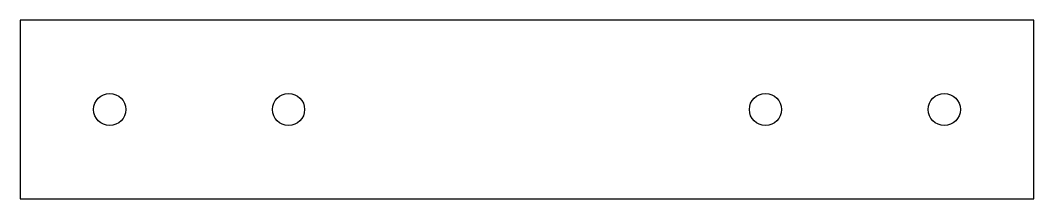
# Model space of a CAD drawing. Header units: millimetres. Extents: x -85 to 85, y -15 to 15.
import ezdxf

# ---------------------------------------------------------------- set-up
doc = ezdxf.new("R2010")
doc.units = ezdxf.units.MM

msp = doc.modelspace()

# ---------------------------------------------------------------- linework, layer by layer
for p, q in [((85, 15), (-85, 15)), ((-85, 15), (-85, -15)), ((85, -15), (85, 15)), ((-85, -15), (85, -15))]:
    msp.add_line(p, q)
for centre in [(-70, 0), (-40, 0), (40, 0), (70, 0)]:
    msp.add_circle(centre, 2.7)

doc.saveas('drawing.dxf')
